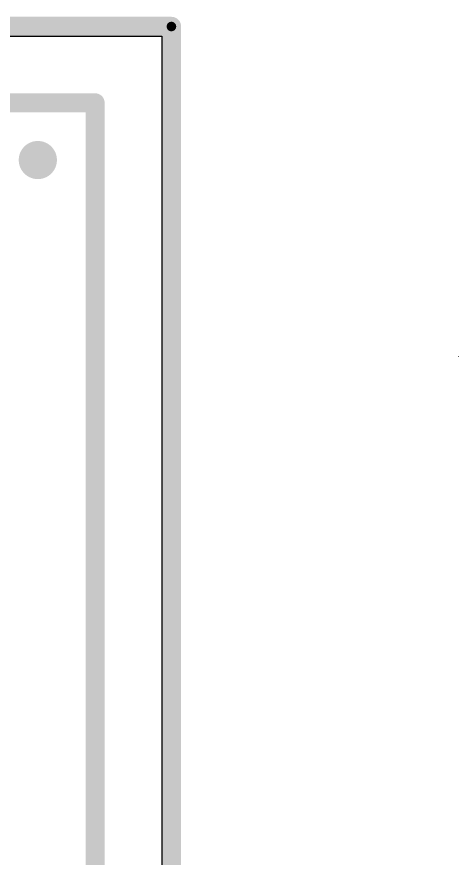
# Model space of a CAD drawing. Header units: millimetres. Extents: x 169 to 355, y 129 to 253.
# Drawn here: x 331.9 to 355.08, y 206.4 to 250.51 of the extents above; entities that cross this region are included whole.
import ezdxf

# ---------------------------------------------------------------- set-up
doc = ezdxf.new("R2010")
doc.units = ezdxf.units.MM
for name, color, linetype in [('BottomLayer', 5, 'Continuous'), ('BottomOverlay', 54, 'Continuous'), ('BottomSolder', 6, 'Continuous'), ('InternalPlane1', 76, 'Continuous'), ('Mechanical15', 56, 'Continuous'), ('TopLayer', 1, 'Continuous')]:
    doc.layers.add(name, color=color, linetype=linetype)

# ---------------------------------------------------------------- blocks, each defined once
blk = doc.blocks.new('FID_B_2')
at = {"layer": 'BottomLayer', "const_width": 0.5}
blk.add_lwpolyline([(4.325, 0.825, 1), (4.825, 0.825, 1)], format="xyb", close=True, dxfattribs=at)
at = {"layer": 'BottomSolder', "const_width": 1}
blk.add_lwpolyline([(4.075, 0.825, 1), (5.075, 0.825, 1)], format="xyb", close=True, dxfattribs=at)

msp = doc.modelspace()

# ---------------------------------------------------------------- linework, layer by layer
at = {"layer": 'BottomLayer', "const_width": 1}
for points in [[(174, 246), (336, 246)], [(336, 134), (336, 246)]]:
    msp.add_lwpolyline(points, dxfattribs=at)
at = {"layer": 'BottomLayer', "const_width": 0.5}
msp.add_lwpolyline([(335.75, 246, 1), (336.25, 246, 1)], format="xyb", close=True, dxfattribs=at)
msp.add_lwpolyline([(335.75, 246, 1), (336.25, 246, 1)], format="xyb", close=True, dxfattribs=at)
at = {"layer": 'BottomOverlay', "const_width": 0.05}
msp.add_lwpolyline([(355.05, 232.7), (355.05, 232.7)], dxfattribs=at)
msp.add_lwpolyline([(355.05, 232.7), (355.05, 232.7)], dxfattribs=at)
at = {"layer": 'BottomOverlay', "const_width": 0.025}
msp.add_lwpolyline([(355.037, 232.7, 1), (355.062, 232.7, 1)], format="xyb", close=True, dxfattribs=at)
msp.add_lwpolyline([(355.037, 232.7, 1), (355.062, 232.7, 1)], format="xyb", close=True, dxfattribs=at)
msp.add_lwpolyline([(355.037, 232.7, 1), (355.062, 232.7, 1)], format="xyb", close=True, dxfattribs=at)
msp.add_lwpolyline([(355.037, 232.7, 1), (355.062, 232.7, 1)], format="xyb", close=True, dxfattribs=at)
at = {"layer": 'InternalPlane1'}
for p, q in [((170.51, 249.49), (339.49, 249.49)), ((339.49, 249.49), (339.49, 130.51))]:
    msp.add_line(p, q, dxfattribs=at)
at = {"layer": 'InternalPlane1', "const_width": 1.016}
for points in [[(170, 250), (340, 250)], [(340, 130), (340, 250)]]:
    msp.add_lwpolyline(points, dxfattribs=at)
at = {"layer": 'InternalPlane1', "const_width": 0.508}
msp.add_lwpolyline([(339.746, 250, 1), (340.254, 250, 1)], format="xyb", close=True, dxfattribs=at)
msp.add_lwpolyline([(339.746, 250, 1), (340.254, 250, 1)], format="xyb", close=True, dxfattribs=at)
at = {"layer": 'Mechanical15', "const_width": 0.5}
for points in [[(170, 250), (340, 250)], [(340, 130), (340, 250)]]:
    msp.add_lwpolyline(points, dxfattribs=at)
at = {"layer": 'Mechanical15', "const_width": 0.25}
msp.add_lwpolyline([(339.875, 250, 1), (340.125, 250, 1)], format="xyb", close=True, dxfattribs=at)
msp.add_lwpolyline([(339.875, 250, 1), (340.125, 250, 1)], format="xyb", close=True, dxfattribs=at)
at = {"layer": 'TopLayer', "const_width": 1}
for points in [[(174, 246), (336, 246)], [(336, 134), (336, 246)]]:
    msp.add_lwpolyline(points, dxfattribs=at)
at = {"layer": 'TopLayer', "const_width": 0.5}
msp.add_lwpolyline([(335.75, 246, 1), (336.25, 246, 1)], format="xyb", close=True, dxfattribs=at)
msp.add_lwpolyline([(335.75, 246, 1), (336.25, 246, 1)], format="xyb", close=True, dxfattribs=at)

# ---------------------------------------------------------------- block references
at = {"rotation": 90}
msp.add_blockref('FID_B_2', (333.825, 238.425), dxfattribs=at)

doc.saveas('drawing.dxf')
